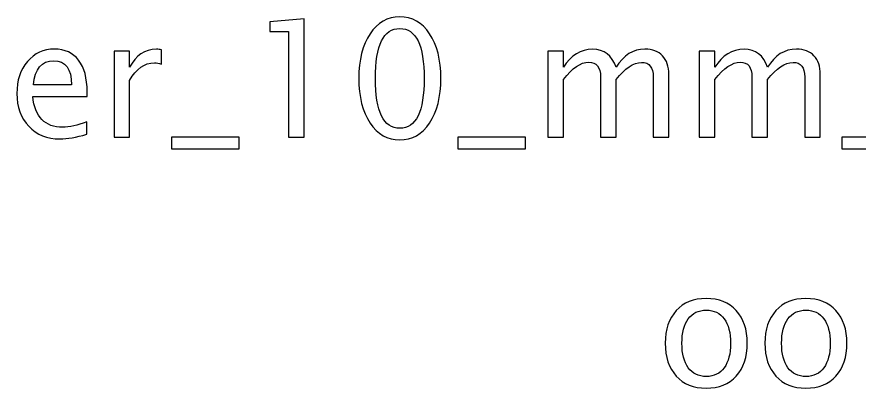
# Model space of a CAD drawing. Header units: centimetres. Extents: x -26.9 to 37.3, y -43.5 to 43.3.
# Drawn here: x -8.88 to -2.28, y -28.62 to -25.71 of the extents above; entities that cross this region are included whole.
import ezdxf

# ---------------------------------------------------------------- set-up
doc = ezdxf.new("R2010")
doc.units = ezdxf.units.CM
doc.header["$MEASUREMENT"] = 0
doc.layers.add('Layer 1', color=7, linetype='Continuous')

msp = doc.modelspace()

# ---------------------------------------------------------------- linework, layer by layer
at = {"layer": 'Layer 1'}
for points, knots in [([(-5.87795, -26.67721), (-5.97426, -26.67721), (-6.05194, -26.63297), (-6.11078, -26.54471), (-6.11078, -26.54471), (-6.16984, -26.45644), (-6.19926, -26.34002), (-6.19926, -26.19524), (-6.19926, -26.19524), (-6.19926, -26.05046), (-6.16984, -25.93405), (-6.11078, -25.84578), (-6.11078, -25.84578), (-6.05194, -25.75752), (-5.97426, -25.71328), (-5.87795, -25.71328), (-5.87795, -25.71328), (-5.78122, -25.71328), (-5.70354, -25.75731), (-5.64469, -25.84536), (-5.64469, -25.84536), (-5.58606, -25.93341), (-5.55664, -26.05004), (-5.55664, -26.19524), (-5.55664, -26.19524), (-5.55664, -26.34002), (-5.58606, -26.45644), (-5.64469, -26.54471), (-5.64469, -26.54471), (-5.70354, -26.63297), (-5.78122, -26.67721), (-5.87795, -26.67721)], [0, 0, 0, 0, 0.1111111, 0.1111111, 0.1111111, 0.1111111, 0.2222222, 0.2222222, 0.2222222, 0.2222222, 0.3333333, 0.3333333, 0.3333333, 0.3333333, 0.4444444, 0.4444444, 0.4444444, 0.4444444, 0.5555556, 0.5555556, 0.5555556, 0.5555556, 0.6666667, 0.6666667, 0.6666667, 0.6666667, 0.7777778, 0.7777778, 0.7777778, 0.7777778, 1, 1, 1, 1]), ([(-6.74959, -26.65435), (-6.74959, -26.65435), (-6.74959, -25.82758), (-6.74959, -25.82758), (-6.74959, -25.82758), (-6.74959, -25.82758), (-6.89564, -25.82758), (-6.89564, -25.82758), (-6.89564, -25.82758), (-6.89564, -25.82758), (-6.89564, -25.75138), (-6.89564, -25.75138), (-6.89564, -25.75138), (-6.89564, -25.75138), (-6.62767, -25.72852), (-6.62767, -25.72852), (-6.62767, -25.72852), (-6.62767, -25.72852), (-6.62767, -26.65435), (-6.62767, -26.65435), (-6.62767, -26.65435), (-6.62767, -26.65435), (-6.74959, -26.65435), (-6.74959, -26.65435)], [0, 0, 0, 0, 0.1428571, 0.1428571, 0.1428571, 0.1428571, 0.2857143, 0.2857143, 0.2857143, 0.2857143, 0.4285714, 0.4285714, 0.4285714, 0.4285714, 0.5714286, 0.5714286, 0.5714286, 0.5714286, 0.7142857, 0.7142857, 0.7142857, 0.7142857, 1, 1, 1, 1]), ([(-5.87816, -26.58577), (-5.75095, -26.58577), (-5.68745, -26.45559), (-5.68745, -26.19524), (-5.68745, -26.19524), (-5.68745, -25.93489), (-5.75095, -25.80472), (-5.87816, -25.80472), (-5.87816, -25.80472), (-6.00495, -25.80472), (-6.06845, -25.93489), (-6.06845, -26.19524), (-6.06845, -26.19524), (-6.06845, -26.45559), (-6.00495, -26.58577), (-5.87816, -26.58577)], [0, 0, 0, 0, 0.2, 0.2, 0.2, 0.2, 0.4, 0.4, 0.4, 0.4, 0.6, 0.6, 0.6, 0.6, 1, 1, 1, 1]), ([(-8.32862, -26.63276), (-8.41053, -26.65731), (-8.4806, -26.66959), (-8.53902, -26.66959), (-8.53902, -26.66959), (-8.63871, -26.66959), (-8.71978, -26.63657), (-8.78222, -26.57074), (-8.78222, -26.57074), (-8.84466, -26.50491), (-8.87599, -26.41961), (-8.87599, -26.31462), (-8.87599, -26.31462), (-8.87599, -26.21281), (-8.84847, -26.1292), (-8.79323, -26.0638), (-8.79323, -26.0638), (-8.73798, -25.99861), (-8.66729, -25.96601), (-8.58114, -25.96601), (-8.58114, -25.96601), (-8.49965, -25.96601), (-8.43657, -25.99501), (-8.39212, -26.053), (-8.39212, -26.053), (-8.34767, -26.111), (-8.32544, -26.19313), (-8.32544, -26.2996), (-8.32544, -26.2996), (-8.32544, -26.2996), (-8.32608, -26.33685), (-8.32608, -26.33685), (-8.32608, -26.33685), (-8.32608, -26.33685), (-8.75153, -26.33685), (-8.75153, -26.33685), (-8.75153, -26.33685), (-8.73375, -26.49772), (-8.65522, -26.57815), (-8.51616, -26.57815), (-8.51616, -26.57815), (-8.46514, -26.57815), (-8.4027, -26.56376), (-8.32862, -26.53497), (-8.32862, -26.53497), (-8.32862, -26.53497), (-8.32862, -26.63276), (-8.32862, -26.63276)], [0, 0, 0, 0, 0.0769231, 0.0769231, 0.0769231, 0.0769231, 0.1538462, 0.1538462, 0.1538462, 0.1538462, 0.2307692, 0.2307692, 0.2307692, 0.2307692, 0.3076923, 0.3076923, 0.3076923, 0.3076923, 0.3846154, 0.3846154, 0.3846154, 0.3846154, 0.4615385, 0.4615385, 0.4615385, 0.4615385, 0.5384615, 0.5384615, 0.5384615, 0.5384615, 0.6153846, 0.6153846, 0.6153846, 0.6153846, 0.6923077, 0.6923077, 0.6923077, 0.6923077, 0.7692308, 0.7692308, 0.7692308, 0.7692308, 0.8461538, 0.8461538, 0.8461538, 0.8461538, 1, 1, 1, 1]), ([(-8.11505, -26.65435), (-8.11505, -26.65435), (-8.11505, -25.98125), (-8.11505, -25.98125), (-8.11505, -25.98125), (-8.11505, -25.98125), (-7.99313, -25.98125), (-7.99313, -25.98125), (-7.99313, -25.98125), (-7.99313, -25.98125), (-7.99313, -26.10846), (-7.99313, -26.10846), (-7.99313, -26.10846), (-7.94466, -26.01427), (-7.87438, -25.96728), (-7.7821, -25.96728), (-7.7821, -25.96728), (-7.76961, -25.96728), (-7.75649, -25.96834), (-7.74294, -25.97045), (-7.74294, -25.97045), (-7.74294, -25.97045), (-7.74294, -26.08454), (-7.74294, -26.08454), (-7.74294, -26.08454), (-7.76411, -26.07756), (-7.78273, -26.07396), (-7.79882, -26.07396), (-7.79882, -26.07396), (-7.87629, -26.07396), (-7.94106, -26.11968), (-7.99313, -26.21133), (-7.99313, -26.21133), (-7.99313, -26.21133), (-7.99313, -26.65435), (-7.99313, -26.65435), (-7.99313, -26.65435), (-7.99313, -26.65435), (-8.11505, -26.65435), (-8.11505, -26.65435)], [0, 0, 0, 0, 0.0909091, 0.0909091, 0.0909091, 0.0909091, 0.1818182, 0.1818182, 0.1818182, 0.1818182, 0.2727273, 0.2727273, 0.2727273, 0.2727273, 0.3636364, 0.3636364, 0.3636364, 0.3636364, 0.4545455, 0.4545455, 0.4545455, 0.4545455, 0.5454545, 0.5454545, 0.5454545, 0.5454545, 0.6363636, 0.6363636, 0.6363636, 0.6363636, 0.7272727, 0.7272727, 0.7272727, 0.7272727, 0.8181818, 0.8181818, 0.8181818, 0.8181818, 1, 1, 1, 1]), ([(-4.71929, -26.65435), (-4.71929, -26.65435), (-4.71929, -25.98125), (-4.71929, -25.98125), (-4.71929, -25.98125), (-4.71929, -25.98125), (-4.59737, -25.98125), (-4.59737, -25.98125), (-4.59737, -25.98125), (-4.59737, -25.98125), (-4.59737, -26.10846), (-4.59737, -26.10846), (-4.59737, -26.10846), (-4.53789, -26.01427), (-4.46169, -25.96728), (-4.36835, -25.96728), (-4.36835, -25.96728), (-4.27839, -25.96728), (-4.21722, -26.01427), (-4.18462, -26.10846), (-4.18462, -26.10846), (-4.12683, -26.01342), (-4.05148, -25.96601), (-3.95898, -25.96601), (-3.95898, -25.96601), (-3.89993, -25.96601), (-3.854, -25.98337), (-3.82119, -26.01829), (-3.82119, -26.01829), (-3.78838, -26.05322), (-3.77187, -26.10211), (-3.77187, -26.16498), (-3.77187, -26.16498), (-3.77187, -26.16498), (-3.77187, -26.65435), (-3.77187, -26.65435), (-3.77187, -26.65435), (-3.77187, -26.65435), (-3.89379, -26.65435), (-3.89379, -26.65435), (-3.89379, -26.65435), (-3.89379, -26.65435), (-3.89379, -26.18508), (-3.89379, -26.18508), (-3.89379, -26.18508), (-3.89379, -26.10846), (-3.92427, -26.07015), (-3.98523, -26.07015), (-3.98523, -26.07015), (-4.04852, -26.07015), (-4.11498, -26.11481), (-4.18462, -26.20435), (-4.18462, -26.20435), (-4.18462, -26.20435), (-4.18462, -26.65435), (-4.18462, -26.65435), (-4.18462, -26.65435), (-4.18462, -26.65435), (-4.30654, -26.65435), (-4.30654, -26.65435), (-4.30654, -26.65435), (-4.30654, -26.65435), (-4.30654, -26.18466), (-4.30654, -26.18466), (-4.30654, -26.18466), (-4.30654, -26.1074), (-4.33744, -26.06888), (-4.39946, -26.06888), (-4.39946, -26.06888), (-4.46106, -26.06888), (-4.5271, -26.11375), (-4.59737, -26.20371), (-4.59737, -26.20371), (-4.59737, -26.20371), (-4.59737, -26.65435), (-4.59737, -26.65435), (-4.59737, -26.65435), (-4.59737, -26.65435), (-4.71929, -26.65435), (-4.71929, -26.65435)], [0, 0, 0, 0, 0.047619, 0.047619, 0.047619, 0.047619, 0.0952381, 0.0952381, 0.0952381, 0.0952381, 0.1428571, 0.1428571, 0.1428571, 0.1428571, 0.1904762, 0.1904762, 0.1904762, 0.1904762, 0.2380952, 0.2380952, 0.2380952, 0.2380952, 0.2857143, 0.2857143, 0.2857143, 0.2857143, 0.3333333, 0.3333333, 0.3333333, 0.3333333, 0.3809524, 0.3809524, 0.3809524, 0.3809524, 0.4285714, 0.4285714, 0.4285714, 0.4285714, 0.4761905, 0.4761905, 0.4761905, 0.4761905, 0.5238095, 0.5238095, 0.5238095, 0.5238095, 0.5714286, 0.5714286, 0.5714286, 0.5714286, 0.6190476, 0.6190476, 0.6190476, 0.6190476, 0.6666667, 0.6666667, 0.6666667, 0.6666667, 0.7142857, 0.7142857, 0.7142857, 0.7142857, 0.7619048, 0.7619048, 0.7619048, 0.7619048, 0.8095238, 0.8095238, 0.8095238, 0.8095238, 0.8571429, 0.8571429, 0.8571429, 0.8571429, 0.9047619, 0.9047619, 0.9047619, 0.9047619, 1, 1, 1, 1]), ([(-3.53353, -26.65435), (-3.53353, -26.65435), (-3.53353, -25.98125), (-3.53353, -25.98125), (-3.53353, -25.98125), (-3.53353, -25.98125), (-3.41161, -25.98125), (-3.41161, -25.98125), (-3.41161, -25.98125), (-3.41161, -25.98125), (-3.41161, -26.10846), (-3.41161, -26.10846), (-3.41161, -26.10846), (-3.35213, -26.01427), (-3.27593, -25.96728), (-3.18259, -25.96728), (-3.18259, -25.96728), (-3.09263, -25.96728), (-3.03146, -26.01427), (-2.99886, -26.10846), (-2.99886, -26.10846), (-2.94107, -26.01342), (-2.86572, -25.96601), (-2.77322, -25.96601), (-2.77322, -25.96601), (-2.71417, -25.96601), (-2.66824, -25.98337), (-2.63543, -26.01829), (-2.63543, -26.01829), (-2.60262, -26.05322), (-2.58611, -26.10211), (-2.58611, -26.16498), (-2.58611, -26.16498), (-2.58611, -26.16498), (-2.58611, -26.65435), (-2.58611, -26.65435), (-2.58611, -26.65435), (-2.58611, -26.65435), (-2.70803, -26.65435), (-2.70803, -26.65435), (-2.70803, -26.65435), (-2.70803, -26.65435), (-2.70803, -26.18508), (-2.70803, -26.18508), (-2.70803, -26.18508), (-2.70803, -26.10846), (-2.73851, -26.07015), (-2.79947, -26.07015), (-2.79947, -26.07015), (-2.86276, -26.07015), (-2.92922, -26.11481), (-2.99886, -26.20435), (-2.99886, -26.20435), (-2.99886, -26.20435), (-2.99886, -26.65435), (-2.99886, -26.65435), (-2.99886, -26.65435), (-2.99886, -26.65435), (-3.12078, -26.65435), (-3.12078, -26.65435), (-3.12078, -26.65435), (-3.12078, -26.65435), (-3.12078, -26.18466), (-3.12078, -26.18466), (-3.12078, -26.18466), (-3.12078, -26.1074), (-3.15168, -26.06888), (-3.2137, -26.06888), (-3.2137, -26.06888), (-3.2753, -26.06888), (-3.34134, -26.11375), (-3.41161, -26.20371), (-3.41161, -26.20371), (-3.41161, -26.20371), (-3.41161, -26.65435), (-3.41161, -26.65435), (-3.41161, -26.65435), (-3.41161, -26.65435), (-3.53353, -26.65435), (-3.53353, -26.65435)], [0, 0, 0, 0, 0.047619, 0.047619, 0.047619, 0.047619, 0.0952381, 0.0952381, 0.0952381, 0.0952381, 0.1428571, 0.1428571, 0.1428571, 0.1428571, 0.1904762, 0.1904762, 0.1904762, 0.1904762, 0.2380952, 0.2380952, 0.2380952, 0.2380952, 0.2857143, 0.2857143, 0.2857143, 0.2857143, 0.3333333, 0.3333333, 0.3333333, 0.3333333, 0.3809524, 0.3809524, 0.3809524, 0.3809524, 0.4285714, 0.4285714, 0.4285714, 0.4285714, 0.4761905, 0.4761905, 0.4761905, 0.4761905, 0.5238095, 0.5238095, 0.5238095, 0.5238095, 0.5714286, 0.5714286, 0.5714286, 0.5714286, 0.6190476, 0.6190476, 0.6190476, 0.6190476, 0.6666667, 0.6666667, 0.6666667, 0.6666667, 0.7142857, 0.7142857, 0.7142857, 0.7142857, 0.7619048, 0.7619048, 0.7619048, 0.7619048, 0.8095238, 0.8095238, 0.8095238, 0.8095238, 0.8571429, 0.8571429, 0.8571429, 0.8571429, 0.9047619, 0.9047619, 0.9047619, 0.9047619, 1, 1, 1, 1]), ([(-8.74518, -26.24541), (-8.74518, -26.24541), (-8.448, -26.24541), (-8.448, -26.24541), (-8.448, -26.24541), (-8.448, -26.1201), (-8.49478, -26.05745), (-8.58812, -26.05745), (-8.58812, -26.05745), (-8.6821, -26.05745), (-8.73438, -26.1201), (-8.74518, -26.24541)], [0, 0, 0, 0, 0.25, 0.25, 0.25, 0.25, 0.5, 0.5, 0.5, 0.5, 1, 1, 1, 1]), ([(-7.66399, -26.74579), (-7.66399, -26.74579), (-7.66399, -26.65435), (-7.66399, -26.65435), (-7.66399, -26.65435), (-7.66399, -26.65435), (-7.13567, -26.65435), (-7.13567, -26.65435), (-7.13567, -26.65435), (-7.13567, -26.65435), (-7.13567, -26.74579), (-7.13567, -26.74579), (-7.13567, -26.74579), (-7.13567, -26.74579), (-7.66399, -26.74579), (-7.66399, -26.74579)], [0, 0, 0, 0, 0.2, 0.2, 0.2, 0.2, 0.4, 0.4, 0.4, 0.4, 0.6, 0.6, 0.6, 0.6, 1, 1, 1, 1]), ([(-5.42287, -26.74579), (-5.42287, -26.74579), (-5.42287, -26.65435), (-5.42287, -26.65435), (-5.42287, -26.65435), (-5.42287, -26.65435), (-4.89455, -26.65435), (-4.89455, -26.65435), (-4.89455, -26.65435), (-4.89455, -26.65435), (-4.89455, -26.74579), (-4.89455, -26.74579), (-4.89455, -26.74579), (-4.89455, -26.74579), (-5.42287, -26.74579), (-5.42287, -26.74579)], [0, 0, 0, 0, 0.2, 0.2, 0.2, 0.2, 0.4, 0.4, 0.4, 0.4, 0.6, 0.6, 0.6, 0.6, 1, 1, 1, 1]), ([(-2.41635, -26.74579), (-2.41635, -26.74579), (-2.41635, -26.65435), (-2.41635, -26.65435), (-2.41635, -26.65435), (-2.41635, -26.65435), (-1.88803, -26.65435), (-1.88803, -26.65435), (-1.88803, -26.65435), (-1.88803, -26.65435), (-1.88803, -26.74579), (-1.88803, -26.74579), (-1.88803, -26.74579), (-1.88803, -26.74579), (-2.41635, -26.74579), (-2.41635, -26.74579)], [0, 0, 0, 0, 0.2, 0.2, 0.2, 0.2, 0.4, 0.4, 0.4, 0.4, 0.6, 0.6, 0.6, 0.6, 1, 1, 1, 1]), ([(-3.47882, -28.62116), (-3.57767, -28.62116), (-3.65598, -28.58962), (-3.71356, -28.52654), (-3.71356, -28.52654), (-3.77134, -28.46347), (-3.80013, -28.37774), (-3.80013, -28.26958), (-3.80013, -28.26958), (-3.80013, -28.16163), (-3.77134, -28.07612), (-3.71356, -28.01325), (-3.71356, -28.01325), (-3.65598, -27.95039), (-3.57767, -27.91885), (-3.47882, -27.91885), (-3.47882, -27.91885), (-3.37997, -27.91885), (-3.30165, -27.95039), (-3.24408, -28.01325), (-3.24408, -28.01325), (-3.1863, -28.07612), (-3.15751, -28.16163), (-3.15751, -28.26958), (-3.15751, -28.26958), (-3.15751, -28.37774), (-3.1863, -28.46347), (-3.24408, -28.52654), (-3.24408, -28.52654), (-3.30165, -28.58962), (-3.37997, -28.62116), (-3.47882, -28.62116)], [0, 0, 0, 0, 0.1111111, 0.1111111, 0.1111111, 0.1111111, 0.2222222, 0.2222222, 0.2222222, 0.2222222, 0.3333333, 0.3333333, 0.3333333, 0.3333333, 0.4444444, 0.4444444, 0.4444444, 0.4444444, 0.5555556, 0.5555556, 0.5555556, 0.5555556, 0.6666667, 0.6666667, 0.6666667, 0.6666667, 0.7777778, 0.7777778, 0.7777778, 0.7777778, 1, 1, 1, 1]), ([(-2.69862, -28.62116), (-2.79747, -28.62116), (-2.87578, -28.58962), (-2.93336, -28.52654), (-2.93336, -28.52654), (-2.99114, -28.46347), (-3.01993, -28.37774), (-3.01993, -28.26958), (-3.01993, -28.26958), (-3.01993, -28.16163), (-2.99114, -28.07612), (-2.93336, -28.01325), (-2.93336, -28.01325), (-2.87578, -27.95039), (-2.79747, -27.91885), (-2.69862, -27.91885), (-2.69862, -27.91885), (-2.59977, -27.91885), (-2.52145, -27.95039), (-2.46388, -28.01325), (-2.46388, -28.01325), (-2.4061, -28.07612), (-2.37731, -28.16163), (-2.37731, -28.26958), (-2.37731, -28.26958), (-2.37731, -28.37774), (-2.4061, -28.46347), (-2.46388, -28.52654), (-2.46388, -28.52654), (-2.52145, -28.58962), (-2.59977, -28.62116), (-2.69862, -28.62116)], [0, 0, 0, 0, 0.1111111, 0.1111111, 0.1111111, 0.1111111, 0.2222222, 0.2222222, 0.2222222, 0.2222222, 0.3333333, 0.3333333, 0.3333333, 0.3333333, 0.4444444, 0.4444444, 0.4444444, 0.4444444, 0.5555556, 0.5555556, 0.5555556, 0.5555556, 0.6666667, 0.6666667, 0.6666667, 0.6666667, 0.7777778, 0.7777778, 0.7777778, 0.7777778, 1, 1, 1, 1]), ([(-3.47903, -28.52972), (-3.41871, -28.52972), (-3.37172, -28.50707), (-3.33827, -28.46156), (-3.33827, -28.46156), (-3.30504, -28.41627), (-3.28832, -28.35213), (-3.28832, -28.26958), (-3.28832, -28.26958), (-3.28832, -28.18724), (-3.30504, -28.12332), (-3.33827, -28.07802), (-3.33827, -28.07802), (-3.37172, -28.03294), (-3.41871, -28.01029), (-3.47903, -28.01029), (-3.47903, -28.01029), (-3.53957, -28.01029), (-3.58656, -28.03294), (-3.61958, -28.07802), (-3.61958, -28.07802), (-3.65281, -28.12332), (-3.66932, -28.18724), (-3.66932, -28.26958), (-3.66932, -28.26958), (-3.66932, -28.35213), (-3.65281, -28.41627), (-3.61958, -28.46156), (-3.61958, -28.46156), (-3.58656, -28.50707), (-3.53957, -28.52972), (-3.47903, -28.52972)], [0, 0, 0, 0, 0.1111111, 0.1111111, 0.1111111, 0.1111111, 0.2222222, 0.2222222, 0.2222222, 0.2222222, 0.3333333, 0.3333333, 0.3333333, 0.3333333, 0.4444444, 0.4444444, 0.4444444, 0.4444444, 0.5555556, 0.5555556, 0.5555556, 0.5555556, 0.6666667, 0.6666667, 0.6666667, 0.6666667, 0.7777778, 0.7777778, 0.7777778, 0.7777778, 1, 1, 1, 1]), ([(-2.69883, -28.52972), (-2.63851, -28.52972), (-2.59152, -28.50707), (-2.55807, -28.46156), (-2.55807, -28.46156), (-2.52484, -28.41627), (-2.50812, -28.35213), (-2.50812, -28.26958), (-2.50812, -28.26958), (-2.50812, -28.18724), (-2.52484, -28.12332), (-2.55807, -28.07802), (-2.55807, -28.07802), (-2.59152, -28.03294), (-2.63851, -28.01029), (-2.69883, -28.01029), (-2.69883, -28.01029), (-2.75937, -28.01029), (-2.80636, -28.03294), (-2.83938, -28.07802), (-2.83938, -28.07802), (-2.87261, -28.12332), (-2.88912, -28.18724), (-2.88912, -28.26958), (-2.88912, -28.26958), (-2.88912, -28.35213), (-2.87261, -28.41627), (-2.83938, -28.46156), (-2.83938, -28.46156), (-2.80636, -28.50707), (-2.75937, -28.52972), (-2.69883, -28.52972)], [0, 0, 0, 0, 0.1111111, 0.1111111, 0.1111111, 0.1111111, 0.2222222, 0.2222222, 0.2222222, 0.2222222, 0.3333333, 0.3333333, 0.3333333, 0.3333333, 0.4444444, 0.4444444, 0.4444444, 0.4444444, 0.5555556, 0.5555556, 0.5555556, 0.5555556, 0.6666667, 0.6666667, 0.6666667, 0.6666667, 0.7777778, 0.7777778, 0.7777778, 0.7777778, 1, 1, 1, 1])]:
    msp.add_open_spline(points, degree=3, knots=knots, dxfattribs=at)

doc.saveas('drawing.dxf')
